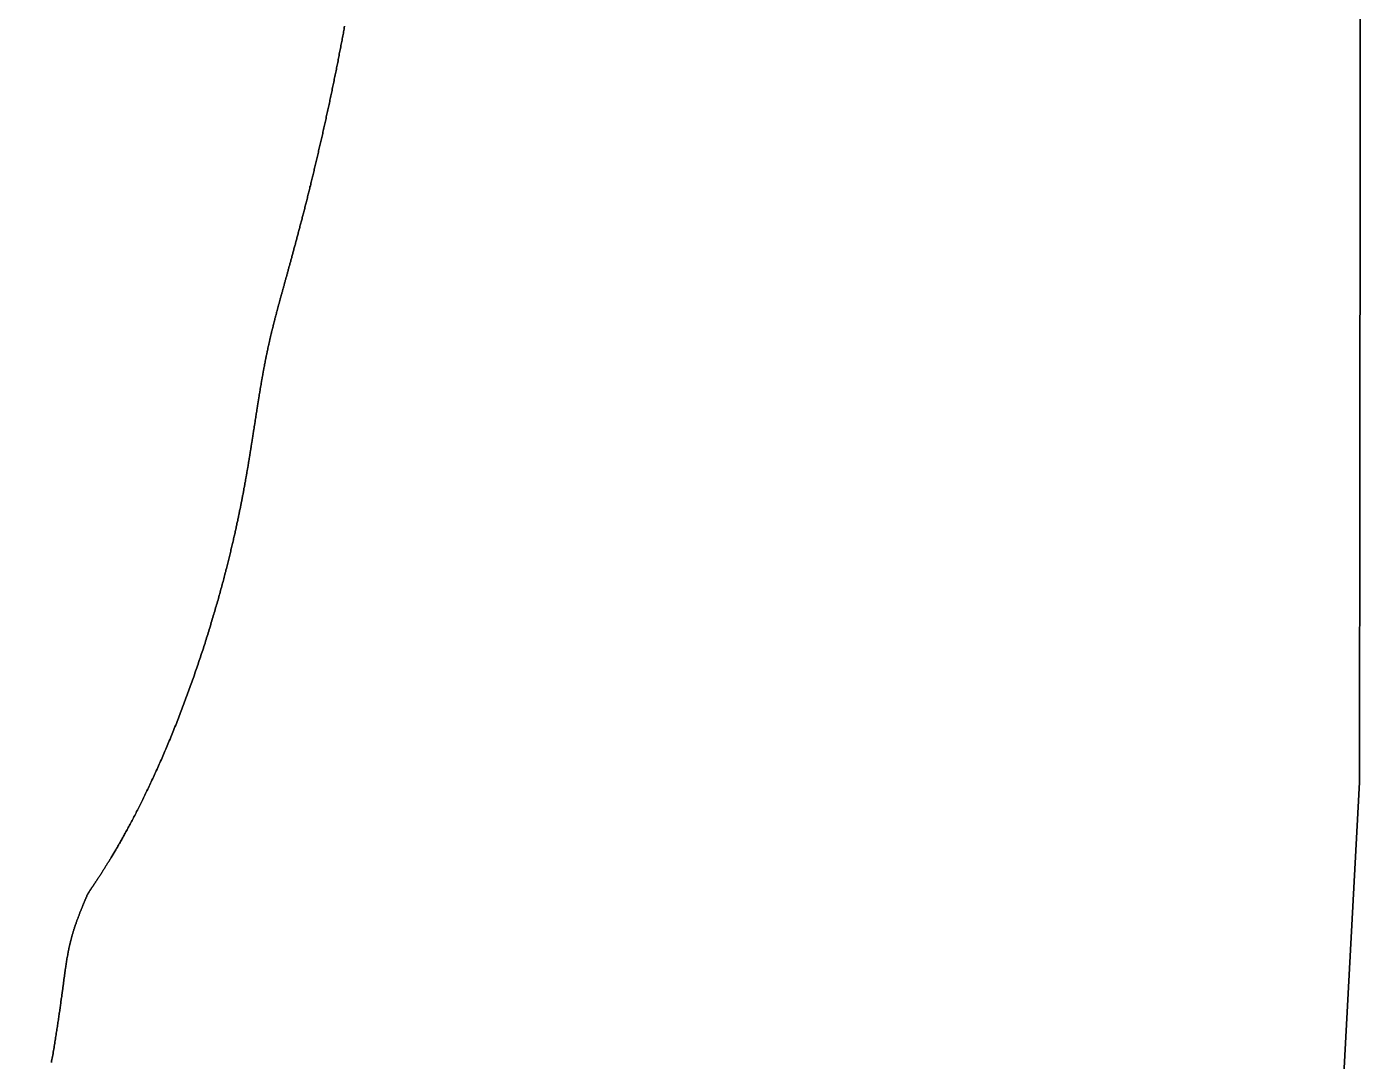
# Model space of a CAD drawing. Header units: inches. Extents: x 130170 to 284068, y 377793 to 804530.
# Drawn here: x 261015.9 to 261151.6, y 749763 to 749868.1 of the extents above; entities that cross this region are included whole.
import ezdxf

# ---------------------------------------------------------------- set-up
doc = ezdxf.new("R2010")
doc.units = ezdxf.units.IN
doc.header["$MEASUREMENT"] = 0
doc.layers.add('muni_il', color=7, linetype='Continuous')

msp = doc.modelspace()

# ---------------------------------------------------------------- linework, layer by layer
at = {"layer": 'muni_il'}
for points in [[(261004.23, 750877.06), (261038.05, 750737.5), (261079.45, 750548), (261106.48, 750369.12), (261126.42, 750239.56), (261140.81, 750108.94), (261151.56, 749949.56), (261151.38, 749791.31), (261146.11, 749692.81), (261131.41, 749592.38), (261113.97, 749525.75), (261086.75, 749482.19), (261044.58, 749435.69), (260993.55, 749403.19), (260959.55, 749333.25), (260927.25, 749275.75), (260885.03, 749223.31), (260850.02, 749203.69), (260786.2, 749192.19), (260745.23, 749174.56), (260722.09, 749143.88), (260708.66, 749079.25)], [(260708.66, 749079.25), (260722.09, 749143.88), (260745.23, 749174.56), (260786.2, 749192.19), (260850.02, 749203.69), (260885.03, 749223.31), (260927.25, 749275.75), (260959.55, 749333.25), (260993.55, 749403.19), (261044.58, 749435.69), (261086.75, 749482.19), (261113.97, 749525.75), (261131.41, 749592.38), (261146.11, 749692.81), (261151.38, 749791.31), (261151.56, 749949.56), (261140.81, 750108.94), (261126.42, 750239.56), (261106.48, 750369.12), (261079.45, 750548), (261038.05, 750737.5), (261004.23, 750877.06)], [(261018.42, 749762.82), (261018.44, 749762.98), (261018.47, 749763.13), (261018.5, 749763.28), (261018.52, 749763.44), (261018.55, 749763.59), (261018.58, 749763.74), (261018.6, 749763.89), (261018.63, 749764.04), (261018.65, 749764.2), (261018.68, 749764.35), (261018.7, 749764.49), (261018.73, 749764.64), (261018.75, 749764.79), (261018.77, 749764.94), (261018.8, 749765.08), (261018.82, 749765.23), (261018.84, 749765.38), (261018.87, 749765.52), (261018.89, 749765.66), (261018.91, 749765.81), (261018.94, 749765.95), (261018.96, 749766.09), (261018.98, 749766.23), (261019, 749766.37), (261019.02, 749766.51), (261019.04, 749766.64), (261019.06, 749766.78), (261019.08, 749766.91), (261019.1, 749767.05), (261019.12, 749767.18), (261019.14, 749767.32), (261019.16, 749767.45), (261019.18, 749767.58), (261019.2, 749767.71), (261019.22, 749767.84), (261019.24, 749767.96), (261019.26, 749768.09), (261019.27, 749768.22), (261019.29, 749768.34), (261019.31, 749768.46), (261019.33, 749768.59), (261019.34, 749768.71), (261019.36, 749768.83), (261019.38, 749768.95), (261019.39, 749769.06), (261019.41, 749769.18), (261019.42, 749769.3), (261019.44, 749769.41), (261019.46, 749769.53), (261019.47, 749769.64), (261019.49, 749769.75), (261019.5, 749769.86), (261019.52, 749769.97), (261019.53, 749770.08), (261019.55, 749770.18), (261019.56, 749770.29), (261019.57, 749770.39), (261019.59, 749770.5), (261019.6, 749770.6), (261019.61, 749770.7), (261019.63, 749770.8), (261019.64, 749770.9), (261019.66, 749771), (261019.67, 749771.1), (261019.68, 749771.2), (261019.69, 749771.29), (261019.71, 749771.39), (261019.72, 749771.48), (261019.73, 749771.57), (261019.74, 749771.66), (261019.76, 749771.75), (261019.77, 749771.84), (261019.78, 749771.93), (261019.79, 749772.02), (261019.81, 749772.11), (261019.82, 749772.19), (261019.83, 749772.28), (261019.84, 749772.36), (261019.86, 749772.45), (261019.87, 749772.53), (261019.88, 749772.61), (261019.89, 749772.69), (261019.9, 749772.77), (261019.92, 749772.85), (261019.93, 749772.93), (261019.94, 749773.01), (261019.95, 749773.09), (261019.96, 749773.17), (261019.98, 749773.24), (261019.99, 749773.32), (261020, 749773.39), (261020.01, 749773.47), (261020.03, 749773.54), (261020.04, 749773.62), (261020.05, 749773.69), (261020.07, 749773.76), (261020.08, 749773.83), (261020.09, 749773.9), (261020.11, 749773.98), (261020.12, 749774.05), (261020.13, 749774.12), (261020.15, 749774.19), (261020.16, 749774.26), (261020.17, 749774.33), (261020.19, 749774.4), (261020.2, 749774.47), (261020.22, 749774.53), (261020.23, 749774.6), (261020.25, 749774.67), (261020.26, 749774.74), (261020.28, 749774.81), (261020.29, 749774.88), (261020.31, 749774.94), (261020.33, 749775.01), (261020.34, 749775.08), (261020.36, 749775.15), (261020.38, 749775.21), (261020.39, 749775.28), (261020.41, 749775.35), (261020.43, 749775.42), (261020.45, 749775.48), (261020.47, 749775.55), (261020.48, 749775.62), (261020.5, 749775.69), (261020.52, 749775.75), (261020.54, 749775.82), (261020.56, 749775.89), (261020.58, 749775.96), (261020.6, 749776.02), (261020.62, 749776.09), (261020.64, 749776.16), (261020.66, 749776.23), (261020.69, 749776.3), (261020.71, 749776.37), (261020.73, 749776.43), (261020.75, 749776.5), (261020.77, 749776.57), (261020.8, 749776.64), (261020.82, 749776.71), (261020.84, 749776.78), (261020.87, 749776.85), (261020.89, 749776.91), (261020.92, 749776.98), (261020.94, 749777.05), (261020.96, 749777.12), (261020.99, 749777.19), (261021.01, 749777.26), (261021.04, 749777.33), (261021.06, 749777.4), (261021.09, 749777.47), (261021.12, 749777.53), (261021.14, 749777.6), (261021.17, 749777.67), (261021.19, 749777.74), (261021.22, 749777.81), (261021.24, 749777.87), (261021.27, 749777.94), (261021.3, 749778.01), (261021.32, 749778.07), (261021.35, 749778.14), (261021.37, 749778.2), (261021.4, 749778.27), (261021.43, 749778.33), (261021.45, 749778.4), (261021.48, 749778.46), (261021.5, 749778.52), (261021.53, 749778.58), (261021.55, 749778.64), (261021.58, 749778.7), (261021.6, 749778.76), (261021.62, 749778.82), (261021.65, 749778.88), (261021.67, 749778.93), (261021.69, 749778.99), (261021.72, 749779.04), (261021.74, 749779.1), (261021.76, 749779.15), (261021.78, 749779.2), (261021.8, 749779.25), (261021.82, 749779.29), (261021.84, 749779.34), (261021.86, 749779.39), (261021.88, 749779.43), (261021.9, 749779.47), (261021.91, 749779.52), (261021.93, 749779.56), (261021.95, 749779.6), (261021.97, 749779.64), (261021.98, 749779.68), (261022, 749779.71), (261022.01, 749779.75), (261022.03, 749779.79), (261022.07, 749779.88), (261022.08, 749779.9), (261022.09, 749779.91), (261022.09, 749779.92), (261022.1, 749779.93), (261022.11, 749779.94), (261022.11, 749779.95), (261022.12, 749779.96), (261022.12, 749779.97), (261022.13, 749779.98), (261022.13, 749779.99), (261022.14, 749780), (261022.14, 749780.01), (261022.15, 749780.02), (261022.15, 749780.02), (261022.16, 749780.03), (261022.16, 749780.04), (261022.17, 749780.05), (261022.17, 749780.06), (261022.18, 749780.07), (261022.19, 749780.08), (261022.19, 749780.09), (261022.2, 749780.1), (261022.21, 749780.11), (261022.21, 749780.12), (261022.22, 749780.13), (261022.23, 749780.15), (261022.24, 749780.16), (261022.24, 749780.17), (261022.25, 749780.18), (261022.26, 749780.2), (261022.27, 749780.21), (261022.28, 749780.23), (261022.29, 749780.24), (261022.3, 749780.26), (261022.31, 749780.28), (261022.32, 749780.29), (261022.33, 749780.31), (261022.35, 749780.33), (261022.36, 749780.35), (261022.37, 749780.37), (261022.38, 749780.39), (261022.4, 749780.41), (261022.41, 749780.43), (261022.43, 749780.45), (261022.44, 749780.47), (261022.46, 749780.49), (261022.47, 749780.52), (261022.49, 749780.54), (261022.5, 749780.57), (261022.52, 749780.59), (261022.54, 749780.62), (261022.56, 749780.65), (261022.58, 749780.68), (261022.6, 749780.71), (261022.61, 749780.73), (261022.63, 749780.76), (261022.66, 749780.8), (261022.68, 749780.83), (261022.7, 749780.86), (261022.72, 749780.89), (261022.74, 749780.93), (261022.76, 749780.96), (261022.79, 749781), (261022.81, 749781.03), (261022.84, 749781.07), (261022.86, 749781.11), (261022.89, 749781.14), (261022.91, 749781.18), (261022.94, 749781.22), (261022.97, 749781.26), (261022.99, 749781.3), (261023.02, 749781.35), (261023.05, 749781.39), (261023.08, 749781.43), (261023.11, 749781.48), (261023.14, 749781.52), (261023.17, 749781.57), (261023.2, 749781.62), (261023.23, 749781.66), (261023.26, 749781.71), (261023.29, 749781.76), (261023.33, 749781.81), (261023.36, 749781.86), (261023.39, 749781.92), (261023.43, 749781.97), (261023.46, 749782.02), (261023.5, 749782.08), (261023.53, 749782.13), (261023.57, 749782.19), (261023.61, 749782.25), (261023.64, 749782.31), (261023.68, 749782.37), (261023.72, 749782.43), (261023.76, 749782.49), (261023.8, 749782.55), (261023.84, 749782.61), (261023.88, 749782.68), (261023.92, 749782.74), (261023.96, 749782.81), (261024, 749782.88), (261024.05, 749782.94), (261024.09, 749783.01), (261024.13, 749783.08), (261024.18, 749783.16), (261024.22, 749783.23), (261024.27, 749783.3), (261024.31, 749783.38), (261024.36, 749783.45), (261024.41, 749783.53), (261024.45, 749783.61), (261024.5, 749783.68), (261024.55, 749783.76), (261024.6, 749783.85), (261024.65, 749783.93), (261024.7, 749784.01), (261024.75, 749784.1), (261024.8, 749784.18), (261024.85, 749784.27), (261024.9, 749784.36), (261024.96, 749784.45), (261025.01, 749784.54), (261025.06, 749784.63), (261025.12, 749784.72), (261025.17, 749784.81), (261025.22, 749784.91), (261025.28, 749785.01), (261025.34, 749785.1), (261025.39, 749785.2), (261025.45, 749785.3), (261025.51, 749785.4), (261025.56, 749785.51), (261025.62, 749785.61), (261025.68, 749785.71), (261025.74, 749785.82), (261025.8, 749785.93), (261025.86, 749786.04), (261025.92, 749786.15), (261025.98, 749786.26), (261026.04, 749786.37), (261026.11, 749786.48), (261026.17, 749786.6), (261026.23, 749786.71), (261026.29, 749786.83), (261026.36, 749786.95), (261026.42, 749787.07), (261026.49, 749787.19), (261026.55, 749787.31), (261026.62, 749787.44), (261026.68, 749787.56), (261026.75, 749787.69), (261026.81, 749787.81), (261026.88, 749787.94), (261026.95, 749788.07), (261027.02, 749788.2), (261027.08, 749788.33), (261027.15, 749788.47), (261027.22, 749788.6), (261027.29, 749788.74), (261027.36, 749788.87), (261027.43, 749789.01), (261027.5, 749789.15), (261027.57, 749789.29), (261027.64, 749789.43), (261027.71, 749789.57), (261027.78, 749789.72), (261027.85, 749789.86), (261027.92, 749790.01), (261027.99, 749790.16), (261028.06, 749790.3), (261028.13, 749790.45), (261028.2, 749790.6), (261028.28, 749790.75), (261028.35, 749790.91), (261028.42, 749791.06), (261028.49, 749791.21), (261028.57, 749791.37), (261028.64, 749791.52), (261028.71, 749791.68), (261028.78, 749791.84), (261028.86, 749792), (261028.93, 749792.16), (261029, 749792.32), (261029.08, 749792.48), (261029.15, 749792.64), (261029.22, 749792.81), (261029.3, 749792.97), (261029.37, 749793.14), (261029.44, 749793.3), (261029.52, 749793.47), (261029.59, 749793.64), (261029.66, 749793.8), (261029.74, 749793.97), (261029.81, 749794.14), (261029.88, 749794.31), (261029.96, 749794.48), (261030.03, 749794.66), (261030.1, 749794.83), (261030.18, 749795), (261030.25, 749795.18), (261030.32, 749795.35), (261030.4, 749795.53), (261030.47, 749795.7), (261030.54, 749795.88), (261030.61, 749796.05), (261030.69, 749796.23), (261030.76, 749796.41), (261030.83, 749796.59), (261030.9, 749796.76), (261030.97, 749796.94), (261031.05, 749797.12), (261031.12, 749797.3), (261031.19, 749797.48), (261031.26, 749797.66), (261031.33, 749797.84), (261031.4, 749798.02), (261031.47, 749798.21), (261031.54, 749798.39), (261031.61, 749798.57), (261031.68, 749798.75), (261031.75, 749798.93), (261031.82, 749799.12), (261031.89, 749799.3), (261031.96, 749799.48), (261032.02, 749799.66), (261032.09, 749799.85), (261032.16, 749800.03), (261032.23, 749800.21), (261032.29, 749800.39), (261032.36, 749800.58), (261032.43, 749800.76), (261032.49, 749800.94), (261032.56, 749801.13), (261032.62, 749801.31), (261032.69, 749801.49), (261032.75, 749801.68), (261032.82, 749801.86), (261032.88, 749802.04), (261032.95, 749802.22), (261033.01, 749802.41), (261033.07, 749802.59), (261033.14, 749802.77), (261033.2, 749802.95), (261033.26, 749803.13), (261033.32, 749803.31), (261033.38, 749803.49), (261033.44, 749803.67), (261033.5, 749803.85), (261033.56, 749804.03), (261033.62, 749804.21), (261033.68, 749804.39), (261033.74, 749804.57), (261033.8, 749804.75), (261033.86, 749804.93), (261033.91, 749805.11), (261033.97, 749805.28), (261034.03, 749805.46), (261034.08, 749805.64), (261034.14, 749805.81), (261034.19, 749805.99), (261034.25, 749806.16), (261034.3, 749806.33), (261034.36, 749806.51), (261034.41, 749806.68), (261034.46, 749806.85), (261034.52, 749807.02), (261034.57, 749807.2), (261034.62, 749807.37), (261034.67, 749807.54), (261034.72, 749807.71), (261034.77, 749807.87), (261034.82, 749808.04), (261034.87, 749808.21), (261034.92, 749808.38), (261034.97, 749808.54), (261035.02, 749808.71), (261035.07, 749808.87), (261035.11, 749809.04), (261035.16, 749809.2), (261035.21, 749809.36), (261035.25, 749809.52), (261035.3, 749809.68), (261035.35, 749809.84), (261035.39, 749810), (261035.43, 749810.16), (261035.48, 749810.32), (261035.52, 749810.47), (261035.57, 749810.63), (261035.61, 749810.79), (261035.65, 749810.94), (261035.69, 749811.09), (261035.73, 749811.25), (261035.77, 749811.4), (261035.82, 749811.55), (261035.86, 749811.7), (261035.9, 749811.85), (261035.93, 749812), (261035.97, 749812.15), (261036.01, 749812.29), (261036.05, 749812.44), (261036.09, 749812.58), (261036.13, 749812.73), (261036.16, 749812.87), (261036.2, 749813.02), (261036.24, 749813.16), (261036.27, 749813.3), (261036.31, 749813.44), (261036.34, 749813.58), (261036.38, 749813.72), (261036.41, 749813.85), (261036.44, 749813.99), (261036.48, 749814.13), (261036.51, 749814.26), (261036.54, 749814.4), (261036.58, 749814.53), (261036.61, 749814.66), (261036.64, 749814.79), (261036.67, 749814.92), (261036.7, 749815.05), (261036.73, 749815.18), (261036.76, 749815.31), (261036.79, 749815.44), (261036.82, 749815.57), (261036.85, 749815.69), (261036.88, 749815.82), (261036.91, 749815.94), (261036.94, 749816.06), (261036.97, 749816.19), (261036.99, 749816.31), (261037.02, 749816.43), (261037.05, 749816.55), (261037.08, 749816.67), (261037.1, 749816.79), (261037.13, 749816.91), (261037.15, 749817.02), (261037.18, 749817.14), (261037.21, 749817.26), (261037.23, 749817.37), (261037.26, 749817.48), (261037.28, 749817.6), (261037.3, 749817.71), (261037.33, 749817.82), (261037.35, 749817.93), (261037.38, 749818.04), (261037.4, 749818.15), (261037.42, 749818.26), (261037.44, 749818.37), (261037.47, 749818.48), (261037.49, 749818.59), (261037.51, 749818.69), (261037.53, 749818.8), (261037.55, 749818.9), (261037.58, 749819.01), (261037.6, 749819.11), (261037.62, 749819.22), (261037.64, 749819.32), (261037.66, 749819.42), (261037.68, 749819.52), (261037.7, 749819.62), (261037.72, 749819.72), (261037.74, 749819.82), (261037.76, 749819.92), (261037.78, 749820.02), (261037.8, 749820.12), (261037.82, 749820.22), (261037.83, 749820.31), (261037.85, 749820.41), (261037.87, 749820.51), (261037.89, 749820.6), (261037.91, 749820.7), (261037.93, 749820.79), (261037.94, 749820.89), (261037.96, 749820.98), (261037.98, 749821.07), (261037.99, 749821.17), (261038.01, 749821.26), (261038.03, 749821.35), (261038.05, 749821.44), (261038.06, 749821.53), (261038.08, 749821.62), (261038.09, 749821.71), (261038.11, 749821.8), (261038.13, 749821.89), (261038.14, 749821.98), (261038.16, 749822.07), (261038.17, 749822.16), (261038.19, 749822.24), (261038.2, 749822.33), (261038.22, 749822.42), (261038.24, 749822.5), (261038.25, 749822.59), (261038.27, 749822.68), (261038.28, 749822.76), (261038.29, 749822.85), (261038.31, 749822.93), (261038.32, 749823.02), (261038.34, 749823.1), (261038.35, 749823.19), (261038.37, 749823.27), (261038.38, 749823.35), (261038.4, 749823.44), (261038.41, 749823.52), (261038.42, 749823.6), (261038.44, 749823.68), (261038.45, 749823.77), (261038.46, 749823.85), (261038.48, 749823.93), (261038.49, 749824.01), (261038.5, 749824.09), (261038.52, 749824.17), (261038.53, 749824.25), (261038.54, 749824.33), (261038.56, 749824.41), (261038.57, 749824.49), (261038.58, 749824.57), (261038.6, 749824.65), (261038.61, 749824.73), (261038.62, 749824.81), (261038.63, 749824.89), (261038.65, 749824.97), (261038.66, 749825.05), (261038.67, 749825.13), (261038.69, 749825.2), (261038.7, 749825.28), (261038.71, 749825.36), (261038.72, 749825.44), (261038.73, 749825.52), (261038.75, 749825.59), (261038.76, 749825.67), (261038.77, 749825.75), (261038.78, 749825.82), (261038.8, 749825.9), (261038.81, 749825.98), (261038.82, 749826.05), (261038.83, 749826.13), (261038.84, 749826.2), (261038.86, 749826.28), (261038.87, 749826.36), (261038.88, 749826.43), (261038.89, 749826.51), (261038.9, 749826.58), (261038.91, 749826.66), (261038.93, 749826.73), (261038.94, 749826.81), (261038.95, 749826.88), (261038.96, 749826.96), (261038.97, 749827.03), (261038.98, 749827.11), (261039, 749827.18), (261039.01, 749827.25), (261039.02, 749827.33), (261039.03, 749827.4), (261039.04, 749827.47), (261039.05, 749827.55), (261039.06, 749827.62), (261039.08, 749827.69), (261039.09, 749827.77), (261039.1, 749827.84), (261039.11, 749827.91), (261039.12, 749827.99), (261039.13, 749828.06), (261039.14, 749828.13), (261039.15, 749828.2), (261039.17, 749828.28), (261039.18, 749828.35), (261039.19, 749828.42), (261039.2, 749828.49), (261039.21, 749828.56), (261039.22, 749828.63), (261039.23, 749828.71), (261039.24, 749828.78), (261039.26, 749828.85), (261039.27, 749828.92), (261039.28, 749828.99), (261039.29, 749829.06), (261039.3, 749829.13), (261039.31, 749829.2), (261039.32, 749829.27), (261039.33, 749829.34), (261039.34, 749829.41), (261039.35, 749829.48), (261039.37, 749829.55), (261039.38, 749829.62), (261039.39, 749829.69), (261039.4, 749829.76), (261039.41, 749829.83), (261039.42, 749829.9), (261039.43, 749829.97), (261039.44, 749830.04), (261039.45, 749830.1), (261039.46, 749830.17), (261039.48, 749830.24), (261039.49, 749830.31), (261039.5, 749830.38), (261039.51, 749830.45), (261039.52, 749830.51), (261039.53, 749830.58), (261039.54, 749830.65), (261039.55, 749830.72), (261039.56, 749830.78), (261039.57, 749830.85), (261039.59, 749830.92), (261039.6, 749830.98), (261039.61, 749831.05), (261039.62, 749831.12), (261039.63, 749831.18), (261039.64, 749831.25), (261039.65, 749831.32), (261039.66, 749831.38), (261039.67, 749831.45), (261039.68, 749831.51), (261039.7, 749831.58), (261039.71, 749831.64), (261039.72, 749831.71), (261039.73, 749831.77), (261039.74, 749831.84), (261039.75, 749831.9), (261039.76, 749831.97), (261039.77, 749832.03), (261039.78, 749832.1), (261039.8, 749832.16), (261039.81, 749832.23), (261039.82, 749832.29), (261039.83, 749832.35), (261039.84, 749832.42), (261039.85, 749832.48), (261039.86, 749832.55), (261039.87, 749832.61), (261039.89, 749832.67), (261039.9, 749832.74), (261039.91, 749832.8), (261039.92, 749832.86), (261039.93, 749832.92), (261039.94, 749832.99), (261039.95, 749833.05), (261039.96, 749833.11), (261039.98, 749833.17), (261039.99, 749833.24), (261040, 749833.3), (261040.01, 749833.36), (261040.02, 749833.42), (261040.03, 749833.48), (261040.05, 749833.54), (261040.06, 749833.61), (261040.07, 749833.67), (261040.08, 749833.73), (261040.09, 749833.79), (261040.1, 749833.85), (261040.12, 749833.91), (261040.13, 749833.97), (261040.14, 749834.03), (261040.15, 749834.09), (261040.16, 749834.15), (261040.17, 749834.21), (261040.19, 749834.27), (261040.2, 749834.34), (261040.21, 749834.4), (261040.22, 749834.46), (261040.24, 749834.52), (261040.25, 749834.58), (261040.26, 749834.64), (261040.27, 749834.7), (261040.28, 749834.76), (261040.3, 749834.82), (261040.31, 749834.87), (261040.32, 749834.93), (261040.33, 749834.99), (261040.35, 749835.05), (261040.36, 749835.11), (261040.37, 749835.17), (261040.38, 749835.23), (261040.4, 749835.29), (261040.41, 749835.35), (261040.42, 749835.41), (261040.43, 749835.47), (261040.45, 749835.53), (261040.46, 749835.59), (261040.47, 749835.65), (261040.49, 749835.71), (261040.5, 749835.77), (261040.51, 749835.83), (261040.53, 749835.88), (261040.54, 749835.94), (261040.55, 749836), (261040.57, 749836.06), (261040.58, 749836.12), (261040.59, 749836.18), (261040.61, 749836.24), (261040.62, 749836.3), (261040.63, 749836.36), (261040.65, 749836.42), (261040.66, 749836.48), (261040.68, 749836.54), (261040.69, 749836.6), (261040.7, 749836.66), (261040.72, 749836.72), (261040.73, 749836.78), (261040.75, 749836.84), (261040.76, 749836.9), (261040.77, 749836.96), (261040.79, 749837.02), (261040.8, 749837.08), (261040.82, 749837.14), (261040.83, 749837.2), (261040.85, 749837.26), (261040.86, 749837.32), (261040.88, 749837.38), (261040.89, 749837.44), (261040.91, 749837.5), (261040.92, 749837.56), (261040.94, 749837.62), (261040.95, 749837.69), (261040.97, 749837.75), (261040.98, 749837.81), (261041, 749837.87), (261041.02, 749837.93), (261041.03, 749838), (261041.05, 749838.06), (261041.06, 749838.12), (261041.08, 749838.18), (261041.1, 749838.25), (261041.11, 749838.31), (261041.13, 749838.37), (261041.14, 749838.44), (261041.16, 749838.5), (261041.18, 749838.56), (261041.19, 749838.63), (261041.21, 749838.69), (261041.23, 749838.76), (261041.25, 749838.82), (261041.26, 749838.89), (261041.28, 749838.95), (261041.3, 749839.02), (261041.31, 749839.08), (261041.33, 749839.15), (261041.35, 749839.21), (261041.37, 749839.28), (261041.39, 749839.35), (261041.4, 749839.41), (261041.42, 749839.48), (261041.44, 749839.55), (261041.46, 749839.62), (261041.48, 749839.69), (261041.49, 749839.75), (261041.51, 749839.82), (261041.53, 749839.89), (261041.55, 749839.96), (261041.57, 749840.03), (261041.59, 749840.1), (261041.61, 749840.17), (261041.63, 749840.24), (261041.65, 749840.31), (261041.67, 749840.38), (261041.68, 749840.45), (261041.7, 749840.53), (261041.72, 749840.6), (261041.74, 749840.67), (261041.76, 749840.74), (261041.78, 749840.82), (261041.8, 749840.89), (261041.83, 749840.97), (261041.85, 749841.04), (261041.87, 749841.12), (261041.89, 749841.19), (261041.91, 749841.27), (261041.93, 749841.34), (261041.95, 749841.42), (261041.97, 749841.5), (261041.99, 749841.57), (261042.01, 749841.65), (261042.04, 749841.73), (261042.06, 749841.81), (261042.08, 749841.89), (261042.1, 749841.96), (261042.12, 749842.04), (261042.14, 749842.12), (261042.17, 749842.2), (261042.19, 749842.29), (261042.21, 749842.37), (261042.23, 749842.45), (261042.26, 749842.53), (261042.28, 749842.61), (261042.3, 749842.7), (261042.33, 749842.78), (261042.35, 749842.87), (261042.37, 749842.95), (261042.4, 749843.03), (261042.42, 749843.12), (261042.44, 749843.21), (261042.47, 749843.29), (261042.49, 749843.38), (261042.52, 749843.47), (261042.54, 749843.55), (261042.56, 749843.64), (261042.59, 749843.73), (261042.61, 749843.82), (261042.64, 749843.91), (261042.66, 749844), (261042.69, 749844.09), (261042.71, 749844.18), (261042.74, 749844.28), (261042.76, 749844.37), (261042.79, 749844.46), (261042.81, 749844.55), (261042.84, 749844.65), (261042.86, 749844.74), (261042.89, 749844.84), (261042.92, 749844.93), (261042.94, 749845.03), (261042.97, 749845.12), (261042.99, 749845.22), (261043.02, 749845.32), (261043.05, 749845.41), (261043.07, 749845.51), (261043.1, 749845.61), (261043.13, 749845.71), (261043.15, 749845.81), (261043.18, 749845.91), (261043.21, 749846.01), (261043.24, 749846.11), (261043.26, 749846.22), (261043.29, 749846.32), (261043.32, 749846.42), (261043.35, 749846.52), (261043.37, 749846.63), (261043.4, 749846.73), (261043.43, 749846.84), (261043.46, 749846.94), (261043.49, 749847.05), (261043.51, 749847.15), (261043.54, 749847.26), (261043.57, 749847.37), (261043.6, 749847.48), (261043.63, 749847.59), (261043.66, 749847.69), (261043.68, 749847.8), (261043.71, 749847.91), (261043.74, 749848.02), (261043.77, 749848.13), (261043.8, 749848.25), (261043.83, 749848.36), (261043.86, 749848.47), (261043.89, 749848.58), (261043.92, 749848.7), (261043.95, 749848.81), (261043.98, 749848.92), (261044.01, 749849.04), (261044.04, 749849.16), (261044.07, 749849.27), (261044.1, 749849.39), (261044.13, 749849.5), (261044.16, 749849.62), (261044.19, 749849.74), (261044.22, 749849.86), (261044.25, 749849.98), (261044.28, 749850.09), (261044.31, 749850.21), (261044.34, 749850.33), (261044.37, 749850.45), (261044.4, 749850.58), (261044.43, 749850.7), (261044.46, 749850.82), (261044.49, 749850.94), (261044.52, 749851.06), (261044.55, 749851.19), (261044.58, 749851.31), (261044.61, 749851.43), (261044.64, 749851.56), (261044.67, 749851.68), (261044.7, 749851.81), (261044.74, 749851.93), (261044.77, 749852.06), (261044.8, 749852.19), (261044.83, 749852.31), (261044.86, 749852.44), (261044.89, 749852.57), (261044.92, 749852.7), (261044.95, 749852.82), (261044.99, 749852.95), (261045.02, 749853.08), (261045.05, 749853.21), (261045.08, 749853.34), (261045.11, 749853.47), (261045.14, 749853.6), (261045.17, 749853.73), (261045.2, 749853.86), (261045.24, 749854), (261045.27, 749854.13), (261045.3, 749854.26), (261045.33, 749854.39), (261045.36, 749854.53), (261045.39, 749854.66), (261045.42, 749854.79), (261045.46, 749854.93), (261045.49, 749855.06), (261045.52, 749855.2), (261045.55, 749855.33), (261045.58, 749855.47), (261045.61, 749855.6), (261045.64, 749855.74), (261045.68, 749855.87), (261045.71, 749856.01), (261045.74, 749856.15), (261045.77, 749856.28), (261045.8, 749856.42), (261045.83, 749856.56), (261045.86, 749856.69), (261045.9, 749856.83), (261045.93, 749856.97), (261045.96, 749857.11), (261045.99, 749857.25), (261046.02, 749857.38), (261046.05, 749857.52), (261046.08, 749857.66), (261046.11, 749857.8), (261046.15, 749857.94), (261046.18, 749858.08), (261046.21, 749858.22), (261046.24, 749858.36), (261046.27, 749858.5), (261046.3, 749858.64), (261046.33, 749858.78), (261046.36, 749858.92), (261046.39, 749859.06), (261046.42, 749859.2), (261046.45, 749859.35), (261046.49, 749859.49), (261046.52, 749859.63), (261046.55, 749859.77), (261046.58, 749859.91), (261046.61, 749860.05), (261046.64, 749860.2), (261046.67, 749860.34), (261046.7, 749860.48), (261046.73, 749860.62), (261046.76, 749860.76), (261046.79, 749860.91), (261046.82, 749861.05), (261046.85, 749861.19), (261046.88, 749861.33), (261046.91, 749861.48), (261046.94, 749861.62), (261046.97, 749861.76), (261047, 749861.9), (261047.03, 749862.05), (261047.06, 749862.19), (261047.09, 749862.33), (261047.12, 749862.47), (261047.14, 749862.62), (261047.17, 749862.76), (261047.2, 749862.9), (261047.23, 749863.04), (261047.26, 749863.19), (261047.29, 749863.33), (261047.32, 749863.47), (261047.35, 749863.61), (261047.38, 749863.76), (261047.4, 749863.9), (261047.43, 749864.04), (261047.46, 749864.18), (261047.49, 749864.33), (261047.52, 749864.47), (261047.55, 749864.61), (261047.57, 749864.75), (261047.6, 749864.9), (261047.63, 749865.04), (261047.66, 749865.18), (261047.68, 749865.32), (261047.71, 749865.46), (261047.74, 749865.6), (261047.77, 749865.75), (261047.79, 749865.89), (261047.82, 749866.03), (261047.85, 749866.17), (261047.88, 749866.31), (261047.9, 749866.45), (261047.93, 749866.59), (261047.96, 749866.73), (261047.98, 749866.87), (261048.01, 749867.01), (261048.03, 749867.15), (261048.06, 749867.29), (261048.09, 749867.43), (261048.11, 749867.57), (261048.14, 749867.71), (261048.16, 749867.85), (261048.19, 749867.99), (261048.22, 749868.13)], [(261048.22, 749868.13), (261048.19, 749867.99), (261048.16, 749867.85), (261048.14, 749867.71), (261048.11, 749867.57), (261048.09, 749867.43), (261048.06, 749867.29), (261048.03, 749867.15), (261048.01, 749867.01), (261047.98, 749866.87), (261047.96, 749866.73), (261047.93, 749866.59), (261047.9, 749866.45), (261047.88, 749866.31), (261047.85, 749866.17), (261047.82, 749866.03), (261047.79, 749865.89), (261047.77, 749865.75), (261047.74, 749865.6), (261047.71, 749865.46), (261047.68, 749865.32), (261047.66, 749865.18), (261047.63, 749865.04), (261047.6, 749864.9), (261047.57, 749864.75), (261047.55, 749864.61), (261047.52, 749864.47), (261047.49, 749864.33), (261047.46, 749864.18), (261047.43, 749864.04), (261047.4, 749863.9), (261047.38, 749863.76), (261047.35, 749863.61), (261047.32, 749863.47), (261047.29, 749863.33), (261047.26, 749863.19), (261047.23, 749863.04), (261047.2, 749862.9), (261047.17, 749862.76), (261047.14, 749862.62), (261047.12, 749862.47), (261047.09, 749862.33), (261047.06, 749862.19), (261047.03, 749862.05), (261047, 749861.9), (261046.97, 749861.76), (261046.94, 749861.62), (261046.91, 749861.48), (261046.88, 749861.33), (261046.85, 749861.19), (261046.82, 749861.05), (261046.79, 749860.91), (261046.76, 749860.76), (261046.73, 749860.62), (261046.7, 749860.48), (261046.67, 749860.34), (261046.64, 749860.2), (261046.61, 749860.05), (261046.58, 749859.91), (261046.55, 749859.77), (261046.52, 749859.63), (261046.49, 749859.49), (261046.45, 749859.35), (261046.42, 749859.2), (261046.39, 749859.06), (261046.36, 749858.92), (261046.33, 749858.78), (261046.3, 749858.64), (261046.27, 749858.5), (261046.24, 749858.36), (261046.21, 749858.22), (261046.18, 749858.08), (261046.15, 749857.94), (261046.11, 749857.8), (261046.08, 749857.66), (261046.05, 749857.52), (261046.02, 749857.38), (261045.99, 749857.25), (261045.96, 749857.11), (261045.93, 749856.97), (261045.9, 749856.83), (261045.86, 749856.69), (261045.83, 749856.56), (261045.8, 749856.42), (261045.77, 749856.28), (261045.74, 749856.15), (261045.71, 749856.01), (261045.68, 749855.87), (261045.64, 749855.74), (261045.61, 749855.6), (261045.58, 749855.47), (261045.55, 749855.33), (261045.52, 749855.2), (261045.49, 749855.06), (261045.46, 749854.93), (261045.42, 749854.79), (261045.39, 749854.66), (261045.36, 749854.53), (261045.33, 749854.39), (261045.3, 749854.26), (261045.27, 749854.13), (261045.24, 749854), (261045.2, 749853.86), (261045.17, 749853.73), (261045.14, 749853.6), (261045.11, 749853.47), (261045.08, 749853.34), (261045.05, 749853.21), (261045.02, 749853.08), (261044.99, 749852.95), (261044.95, 749852.82), (261044.92, 749852.7), (261044.89, 749852.57), (261044.86, 749852.44), (261044.83, 749852.31), (261044.8, 749852.19), (261044.77, 749852.06), (261044.74, 749851.93), (261044.7, 749851.81), (261044.67, 749851.68), (261044.64, 749851.56), (261044.61, 749851.43), (261044.58, 749851.31), (261044.55, 749851.19), (261044.52, 749851.06), (261044.49, 749850.94), (261044.46, 749850.82), (261044.43, 749850.7), (261044.4, 749850.58), (261044.37, 749850.45), (261044.34, 749850.33), (261044.31, 749850.21), (261044.28, 749850.09), (261044.25, 749849.98), (261044.22, 749849.86), (261044.19, 749849.74), (261044.16, 749849.62), (261044.13, 749849.5), (261044.1, 749849.39), (261044.07, 749849.27), (261044.04, 749849.16), (261044.01, 749849.04), (261043.98, 749848.92), (261043.95, 749848.81), (261043.92, 749848.7), (261043.89, 749848.58), (261043.86, 749848.47), (261043.83, 749848.36), (261043.8, 749848.25), (261043.77, 749848.13), (261043.74, 749848.02), (261043.71, 749847.91), (261043.68, 749847.8), (261043.66, 749847.69), (261043.63, 749847.59), (261043.6, 749847.48), (261043.57, 749847.37), (261043.54, 749847.26), (261043.51, 749847.15), (261043.49, 749847.05), (261043.46, 749846.94), (261043.43, 749846.84), (261043.4, 749846.73), (261043.37, 749846.63), (261043.35, 749846.52), (261043.32, 749846.42), (261043.29, 749846.32), (261043.26, 749846.22), (261043.24, 749846.11), (261043.21, 749846.01), (261043.18, 749845.91), (261043.15, 749845.81), (261043.13, 749845.71), (261043.1, 749845.61), (261043.07, 749845.51), (261043.05, 749845.41), (261043.02, 749845.32), (261042.99, 749845.22), (261042.97, 749845.12), (261042.94, 749845.03), (261042.92, 749844.93), (261042.89, 749844.84), (261042.86, 749844.74), (261042.84, 749844.65), (261042.81, 749844.55), (261042.79, 749844.46), (261042.76, 749844.37), (261042.74, 749844.28), (261042.71, 749844.18), (261042.69, 749844.09), (261042.66, 749844), (261042.64, 749843.91), (261042.61, 749843.82), (261042.59, 749843.73), (261042.56, 749843.64), (261042.54, 749843.55), (261042.52, 749843.47), (261042.49, 749843.38), (261042.47, 749843.29), (261042.44, 749843.21), (261042.42, 749843.12), (261042.4, 749843.03), (261042.37, 749842.95), (261042.35, 749842.87), (261042.33, 749842.78), (261042.3, 749842.7), (261042.28, 749842.61), (261042.26, 749842.53), (261042.23, 749842.45), (261042.21, 749842.37), (261042.19, 749842.29), (261042.17, 749842.2), (261042.14, 749842.12), (261042.12, 749842.04), (261042.1, 749841.96), (261042.08, 749841.89), (261042.06, 749841.81), (261042.04, 749841.73), (261042.01, 749841.65), (261041.99, 749841.57), (261041.97, 749841.5), (261041.95, 749841.42), (261041.93, 749841.34), (261041.91, 749841.27), (261041.89, 749841.19), (261041.87, 749841.12), (261041.85, 749841.04), (261041.83, 749840.97), (261041.8, 749840.89), (261041.78, 749840.82), (261041.76, 749840.74), (261041.74, 749840.67), (261041.72, 749840.6), (261041.7, 749840.53), (261041.68, 749840.45), (261041.67, 749840.38), (261041.65, 749840.31), (261041.63, 749840.24), (261041.61, 749840.17), (261041.59, 749840.1), (261041.57, 749840.03), (261041.55, 749839.96), (261041.53, 749839.89), (261041.51, 749839.82), (261041.49, 749839.75), (261041.48, 749839.69), (261041.46, 749839.62), (261041.44, 749839.55), (261041.42, 749839.48), (261041.4, 749839.41), (261041.39, 749839.35), (261041.37, 749839.28), (261041.35, 749839.21), (261041.33, 749839.15), (261041.31, 749839.08), (261041.3, 749839.02), (261041.28, 749838.95), (261041.26, 749838.89), (261041.25, 749838.82), (261041.23, 749838.76), (261041.21, 749838.69), (261041.19, 749838.63), (261041.18, 749838.56), (261041.16, 749838.5), (261041.14, 749838.44), (261041.13, 749838.37), (261041.11, 749838.31), (261041.1, 749838.25), (261041.08, 749838.18), (261041.06, 749838.12), (261041.05, 749838.06), (261041.03, 749838), (261041.02, 749837.93), (261041, 749837.87), (261040.98, 749837.81), (261040.97, 749837.75), (261040.95, 749837.69), (261040.94, 749837.62), (261040.92, 749837.56), (261040.91, 749837.5), (261040.89, 749837.44), (261040.88, 749837.38), (261040.86, 749837.32), (261040.85, 749837.26), (261040.83, 749837.2), (261040.82, 749837.14), (261040.8, 749837.08), (261040.79, 749837.02), (261040.77, 749836.96), (261040.76, 749836.9), (261040.75, 749836.84), (261040.73, 749836.78), (261040.72, 749836.72), (261040.7, 749836.66), (261040.69, 749836.6), (261040.68, 749836.54), (261040.66, 749836.48), (261040.65, 749836.42), (261040.63, 749836.36), (261040.62, 749836.3), (261040.61, 749836.24), (261040.59, 749836.18), (261040.58, 749836.12), (261040.57, 749836.06), (261040.55, 749836), (261040.54, 749835.94), (261040.53, 749835.88), (261040.51, 749835.83), (261040.5, 749835.77), (261040.49, 749835.71), (261040.47, 749835.65), (261040.46, 749835.59), (261040.45, 749835.53), (261040.43, 749835.47), (261040.42, 749835.41), (261040.41, 749835.35), (261040.4, 749835.29), (261040.38, 749835.23), (261040.37, 749835.17), (261040.36, 749835.11), (261040.35, 749835.05), (261040.33, 749834.99), (261040.32, 749834.93), (261040.31, 749834.87), (261040.3, 749834.82), (261040.28, 749834.76), (261040.27, 749834.7), (261040.26, 749834.64), (261040.25, 749834.58), (261040.24, 749834.52), (261040.22, 749834.46), (261040.21, 749834.4), (261040.2, 749834.34), (261040.19, 749834.27), (261040.17, 749834.21), (261040.16, 749834.15), (261040.15, 749834.09), (261040.14, 749834.03), (261040.13, 749833.97), (261040.12, 749833.91), (261040.1, 749833.85), (261040.09, 749833.79), (261040.08, 749833.73), (261040.07, 749833.67), (261040.06, 749833.61), (261040.05, 749833.54), (261040.03, 749833.48), (261040.02, 749833.42), (261040.01, 749833.36), (261040, 749833.3), (261039.99, 749833.24), (261039.98, 749833.17), (261039.96, 749833.11), (261039.95, 749833.05), (261039.94, 749832.99), (261039.93, 749832.92), (261039.92, 749832.86), (261039.91, 749832.8), (261039.9, 749832.74), (261039.89, 749832.67), (261039.87, 749832.61), (261039.86, 749832.55), (261039.85, 749832.48), (261039.84, 749832.42), (261039.83, 749832.35), (261039.82, 749832.29), (261039.81, 749832.23), (261039.8, 749832.16), (261039.78, 749832.1), (261039.77, 749832.03), (261039.76, 749831.97), (261039.75, 749831.9), (261039.74, 749831.84), (261039.73, 749831.77), (261039.72, 749831.71), (261039.71, 749831.64), (261039.7, 749831.58), (261039.68, 749831.51), (261039.67, 749831.45), (261039.66, 749831.38), (261039.65, 749831.32), (261039.64, 749831.25), (261039.63, 749831.18), (261039.62, 749831.12), (261039.61, 749831.05), (261039.6, 749830.98), (261039.59, 749830.92), (261039.57, 749830.85), (261039.56, 749830.78), (261039.55, 749830.72), (261039.54, 749830.65), (261039.53, 749830.58), (261039.52, 749830.51), (261039.51, 749830.45), (261039.5, 749830.38), (261039.49, 749830.31), (261039.48, 749830.24), (261039.46, 749830.17), (261039.45, 749830.1), (261039.44, 749830.04), (261039.43, 749829.97), (261039.42, 749829.9), (261039.41, 749829.83), (261039.4, 749829.76), (261039.39, 749829.69), (261039.38, 749829.62), (261039.37, 749829.55), (261039.35, 749829.48), (261039.34, 749829.41), (261039.33, 749829.34), (261039.32, 749829.27), (261039.31, 749829.2), (261039.3, 749829.13), (261039.29, 749829.06), (261039.28, 749828.99), (261039.27, 749828.92), (261039.26, 749828.85), (261039.24, 749828.78), (261039.23, 749828.71), (261039.22, 749828.63), (261039.21, 749828.56), (261039.2, 749828.49), (261039.19, 749828.42), (261039.18, 749828.35), (261039.17, 749828.28), (261039.15, 749828.2), (261039.14, 749828.13), (261039.13, 749828.06), (261039.12, 749827.99), (261039.11, 749827.91), (261039.1, 749827.84), (261039.09, 749827.77), (261039.08, 749827.69), (261039.06, 749827.62), (261039.05, 749827.55), (261039.04, 749827.47), (261039.03, 749827.4), (261039.02, 749827.33), (261039.01, 749827.25), (261039, 749827.18), (261038.98, 749827.11), (261038.97, 749827.03), (261038.96, 749826.96), (261038.95, 749826.88), (261038.94, 749826.81), (261038.93, 749826.73), (261038.91, 749826.66), (261038.9, 749826.58), (261038.89, 749826.51), (261038.88, 749826.43), (261038.87, 749826.36), (261038.86, 749826.28), (261038.84, 749826.2), (261038.83, 749826.13), (261038.82, 749826.05), (261038.81, 749825.98), (261038.8, 749825.9), (261038.78, 749825.82), (261038.77, 749825.75), (261038.76, 749825.67), (261038.75, 749825.59), (261038.73, 749825.52), (261038.72, 749825.44), (261038.71, 749825.36), (261038.7, 749825.28), (261038.69, 749825.2), (261038.67, 749825.13), (261038.66, 749825.05), (261038.65, 749824.97), (261038.63, 749824.89), (261038.62, 749824.81), (261038.61, 749824.73), (261038.6, 749824.65), (261038.58, 749824.57), (261038.57, 749824.49), (261038.56, 749824.41), (261038.54, 749824.33), (261038.53, 749824.25), (261038.52, 749824.17), (261038.5, 749824.09), (261038.49, 749824.01), (261038.48, 749823.93), (261038.46, 749823.85), (261038.45, 749823.77), (261038.44, 749823.68), (261038.42, 749823.6), (261038.41, 749823.52), (261038.4, 749823.44), (261038.38, 749823.35), (261038.37, 749823.27), (261038.35, 749823.19), (261038.34, 749823.1), (261038.32, 749823.02), (261038.31, 749822.93), (261038.29, 749822.85), (261038.28, 749822.76), (261038.27, 749822.68), (261038.25, 749822.59), (261038.24, 749822.5), (261038.22, 749822.42), (261038.2, 749822.33), (261038.19, 749822.24), (261038.17, 749822.16), (261038.16, 749822.07), (261038.14, 749821.98), (261038.13, 749821.89), (261038.11, 749821.8), (261038.09, 749821.71), (261038.08, 749821.62), (261038.06, 749821.53), (261038.05, 749821.44), (261038.03, 749821.35), (261038.01, 749821.26), (261037.99, 749821.17), (261037.98, 749821.07), (261037.96, 749820.98), (261037.94, 749820.89), (261037.93, 749820.79), (261037.91, 749820.7), (261037.89, 749820.6), (261037.87, 749820.51), (261037.85, 749820.41), (261037.83, 749820.31), (261037.82, 749820.22), (261037.8, 749820.12), (261037.78, 749820.02), (261037.76, 749819.92), (261037.74, 749819.82), (261037.72, 749819.72), (261037.7, 749819.62), (261037.68, 749819.52), (261037.66, 749819.42), (261037.64, 749819.32), (261037.62, 749819.22), (261037.6, 749819.11), (261037.58, 749819.01), (261037.55, 749818.9), (261037.53, 749818.8), (261037.51, 749818.69), (261037.49, 749818.59), (261037.47, 749818.48), (261037.44, 749818.37), (261037.42, 749818.26), (261037.4, 749818.15), (261037.38, 749818.04), (261037.35, 749817.93), (261037.33, 749817.82), (261037.3, 749817.71), (261037.28, 749817.6), (261037.26, 749817.48), (261037.23, 749817.37), (261037.21, 749817.26), (261037.18, 749817.14), (261037.15, 749817.02), (261037.13, 749816.91), (261037.1, 749816.79), (261037.08, 749816.67), (261037.05, 749816.55), (261037.02, 749816.43), (261036.99, 749816.31), (261036.97, 749816.19), (261036.94, 749816.06), (261036.91, 749815.94), (261036.88, 749815.82), (261036.85, 749815.69), (261036.82, 749815.57), (261036.79, 749815.44), (261036.76, 749815.31), (261036.73, 749815.18), (261036.7, 749815.05), (261036.67, 749814.92), (261036.64, 749814.79), (261036.61, 749814.66), (261036.58, 749814.53), (261036.54, 749814.4), (261036.51, 749814.26), (261036.48, 749814.13), (261036.44, 749813.99), (261036.41, 749813.85), (261036.38, 749813.72), (261036.34, 749813.58), (261036.31, 749813.44), (261036.27, 749813.3), (261036.24, 749813.16), (261036.2, 749813.02), (261036.16, 749812.87), (261036.13, 749812.73), (261036.09, 749812.58), (261036.05, 749812.44), (261036.01, 749812.29), (261035.97, 749812.15), (261035.93, 749812), (261035.9, 749811.85), (261035.86, 749811.7), (261035.82, 749811.55), (261035.77, 749811.4), (261035.73, 749811.25), (261035.69, 749811.09), (261035.65, 749810.94), (261035.61, 749810.79), (261035.57, 749810.63), (261035.52, 749810.47), (261035.48, 749810.32), (261035.43, 749810.16), (261035.39, 749810), (261035.35, 749809.84), (261035.3, 749809.68), (261035.25, 749809.52), (261035.21, 749809.36), (261035.16, 749809.2), (261035.11, 749809.04), (261035.07, 749808.87), (261035.02, 749808.71), (261034.97, 749808.54), (261034.92, 749808.38), (261034.87, 749808.21), (261034.82, 749808.04), (261034.77, 749807.87), (261034.72, 749807.71), (261034.67, 749807.54), (261034.62, 749807.37), (261034.57, 749807.2), (261034.52, 749807.02), (261034.46, 749806.85), (261034.41, 749806.68), (261034.36, 749806.51), (261034.3, 749806.33), (261034.25, 749806.16), (261034.19, 749805.99), (261034.14, 749805.81), (261034.08, 749805.64), (261034.03, 749805.46), (261033.97, 749805.28), (261033.91, 749805.11), (261033.86, 749804.93), (261033.8, 749804.75), (261033.74, 749804.57), (261033.68, 749804.39), (261033.62, 749804.21), (261033.56, 749804.03), (261033.5, 749803.85), (261033.44, 749803.67), (261033.38, 749803.49), (261033.32, 749803.31), (261033.26, 749803.13), (261033.2, 749802.95), (261033.14, 749802.77), (261033.07, 749802.59), (261033.01, 749802.41), (261032.95, 749802.22), (261032.88, 749802.04), (261032.82, 749801.86), (261032.75, 749801.68), (261032.69, 749801.49), (261032.62, 749801.31), (261032.56, 749801.13), (261032.49, 749800.94), (261032.43, 749800.76), (261032.36, 749800.58), (261032.29, 749800.39), (261032.23, 749800.21), (261032.16, 749800.03), (261032.09, 749799.85), (261032.02, 749799.66), (261031.96, 749799.48), (261031.89, 749799.3), (261031.82, 749799.12), (261031.75, 749798.93), (261031.68, 749798.75), (261031.61, 749798.57), (261031.54, 749798.39), (261031.47, 749798.21), (261031.4, 749798.02), (261031.33, 749797.84), (261031.26, 749797.66), (261031.19, 749797.48), (261031.12, 749797.3), (261031.05, 749797.12), (261030.97, 749796.94), (261030.9, 749796.76), (261030.83, 749796.59), (261030.76, 749796.41), (261030.69, 749796.23), (261030.61, 749796.05), (261030.54, 749795.88), (261030.47, 749795.7), (261030.4, 749795.53), (261030.32, 749795.35), (261030.25, 749795.18), (261030.18, 749795), (261030.1, 749794.83), (261030.03, 749794.66), (261029.96, 749794.48), (261029.88, 749794.31), (261029.81, 749794.14), (261029.74, 749793.97), (261029.66, 749793.8), (261029.59, 749793.64), (261029.52, 749793.47), (261029.44, 749793.3), (261029.37, 749793.14), (261029.3, 749792.97), (261029.22, 749792.81), (261029.15, 749792.64), (261029.08, 749792.48), (261029, 749792.32), (261028.93, 749792.16), (261028.86, 749792), (261028.78, 749791.84), (261028.71, 749791.68), (261028.64, 749791.52), (261028.57, 749791.37), (261028.49, 749791.21), (261028.42, 749791.06), (261028.35, 749790.91), (261028.28, 749790.75), (261028.2, 749790.6), (261028.13, 749790.45), (261028.06, 749790.3), (261027.99, 749790.16), (261027.92, 749790.01), (261027.85, 749789.86), (261027.78, 749789.72), (261027.71, 749789.57), (261027.64, 749789.43), (261027.57, 749789.29), (261027.5, 749789.15), (261027.43, 749789.01), (261027.36, 749788.87), (261027.29, 749788.74), (261027.22, 749788.6), (261027.15, 749788.47), (261027.08, 749788.33), (261027.02, 749788.2), (261026.95, 749788.07), (261026.88, 749787.94), (261026.81, 749787.81), (261026.75, 749787.69), (261026.68, 749787.56), (261026.62, 749787.44), (261026.55, 749787.31), (261026.49, 749787.19), (261026.42, 749787.07), (261026.36, 749786.95), (261026.29, 749786.83), (261026.23, 749786.71), (261026.17, 749786.6), (261026.11, 749786.48), (261026.04, 749786.37), (261025.98, 749786.26), (261025.92, 749786.15), (261025.86, 749786.04), (261025.8, 749785.93), (261025.74, 749785.82), (261025.68, 749785.71), (261025.62, 749785.61), (261025.56, 749785.51), (261025.51, 749785.4), (261025.45, 749785.3), (261025.39, 749785.2), (261025.34, 749785.1), (261025.28, 749785.01), (261025.22, 749784.91), (261025.17, 749784.81), (261025.12, 749784.72), (261025.06, 749784.63), (261025.01, 749784.54), (261024.96, 749784.45), (261024.9, 749784.36), (261024.85, 749784.27), (261024.8, 749784.18), (261024.75, 749784.1), (261024.7, 749784.01), (261024.65, 749783.93), (261024.6, 749783.85), (261024.55, 749783.76), (261024.5, 749783.68), (261024.45, 749783.61), (261024.41, 749783.53), (261024.36, 749783.45), (261024.31, 749783.38), (261024.27, 749783.3), (261024.22, 749783.23), (261024.18, 749783.16), (261024.13, 749783.08), (261024.09, 749783.01), (261024.05, 749782.94), (261024, 749782.88), (261023.96, 749782.81), (261023.92, 749782.74), (261023.88, 749782.68), (261023.84, 749782.61), (261023.8, 749782.55), (261023.76, 749782.49), (261023.72, 749782.43), (261023.68, 749782.37), (261023.64, 749782.31), (261023.61, 749782.25), (261023.57, 749782.19), (261023.53, 749782.13), (261023.5, 749782.08), (261023.46, 749782.02), (261023.43, 749781.97), (261023.39, 749781.92), (261023.36, 749781.86), (261023.33, 749781.81), (261023.29, 749781.76), (261023.26, 749781.71), (261023.23, 749781.66), (261023.2, 749781.62), (261023.17, 749781.57), (261023.14, 749781.52), (261023.11, 749781.48), (261023.08, 749781.43), (261023.05, 749781.39), (261023.02, 749781.35), (261022.99, 749781.3), (261022.97, 749781.26), (261022.94, 749781.22), (261022.91, 749781.18), (261022.89, 749781.14), (261022.86, 749781.11), (261022.84, 749781.07), (261022.81, 749781.03), (261022.79, 749781), (261022.76, 749780.96), (261022.74, 749780.93), (261022.72, 749780.89), (261022.7, 749780.86), (261022.68, 749780.83), (261022.66, 749780.8), (261022.63, 749780.76), (261022.61, 749780.73), (261022.6, 749780.71), (261022.58, 749780.68), (261022.56, 749780.65), (261022.54, 749780.62), (261022.52, 749780.59), (261022.5, 749780.57), (261022.49, 749780.54), (261022.47, 749780.52), (261022.46, 749780.49), (261022.44, 749780.47), (261022.43, 749780.45), (261022.41, 749780.43), (261022.4, 749780.41), (261022.38, 749780.39), (261022.37, 749780.37), (261022.36, 749780.35), (261022.35, 749780.33), (261022.33, 749780.31), (261022.32, 749780.29), (261022.31, 749780.28), (261022.3, 749780.26), (261022.29, 749780.24), (261022.28, 749780.23), (261022.27, 749780.21), (261022.26, 749780.2), (261022.25, 749780.18), (261022.24, 749780.17), (261022.24, 749780.16), (261022.23, 749780.15), (261022.22, 749780.13), (261022.21, 749780.12), (261022.21, 749780.11), (261022.2, 749780.1), (261022.19, 749780.09), (261022.19, 749780.08), (261022.18, 749780.07), (261022.17, 749780.06), (261022.17, 749780.05), (261022.16, 749780.04), (261022.16, 749780.03), (261022.15, 749780.02), (261022.15, 749780.02), (261022.14, 749780.01), (261022.14, 749780), (261022.13, 749779.99), (261022.13, 749779.98), (261022.12, 749779.97), (261022.12, 749779.96), (261022.11, 749779.95), (261022.11, 749779.94), (261022.1, 749779.93), (261022.09, 749779.92), (261022.09, 749779.91), (261022.08, 749779.9), (261022.07, 749779.88), (261022.03, 749779.79), (261022.01, 749779.75), (261022, 749779.71), (261021.98, 749779.68), (261021.97, 749779.64), (261021.95, 749779.6), (261021.93, 749779.56), (261021.91, 749779.52), (261021.9, 749779.47), (261021.88, 749779.43), (261021.86, 749779.39), (261021.84, 749779.34), (261021.82, 749779.29), (261021.8, 749779.25), (261021.78, 749779.2), (261021.76, 749779.15), (261021.74, 749779.1), (261021.72, 749779.04), (261021.69, 749778.99), (261021.67, 749778.93), (261021.65, 749778.88), (261021.62, 749778.82), (261021.6, 749778.76), (261021.58, 749778.7), (261021.55, 749778.64), (261021.53, 749778.58), (261021.5, 749778.52), (261021.48, 749778.46), (261021.45, 749778.4), (261021.43, 749778.33), (261021.4, 749778.27), (261021.37, 749778.2), (261021.35, 749778.14), (261021.32, 749778.07), (261021.3, 749778.01), (261021.27, 749777.94), (261021.24, 749777.87), (261021.22, 749777.81), (261021.19, 749777.74), (261021.17, 749777.67), (261021.14, 749777.6), (261021.12, 749777.53), (261021.09, 749777.47), (261021.06, 749777.4), (261021.04, 749777.33), (261021.01, 749777.26), (261020.99, 749777.19), (261020.96, 749777.12), (261020.94, 749777.05), (261020.92, 749776.98), (261020.89, 749776.91), (261020.87, 749776.85), (261020.84, 749776.78), (261020.82, 749776.71), (261020.8, 749776.64), (261020.77, 749776.57), (261020.75, 749776.5), (261020.73, 749776.43), (261020.71, 749776.37), (261020.69, 749776.3), (261020.66, 749776.23), (261020.64, 749776.16), (261020.62, 749776.09), (261020.6, 749776.02), (261020.58, 749775.96), (261020.56, 749775.89), (261020.54, 749775.82), (261020.52, 749775.75), (261020.5, 749775.69), (261020.48, 749775.62), (261020.47, 749775.55), (261020.45, 749775.48), (261020.43, 749775.42), (261020.41, 749775.35), (261020.39, 749775.28), (261020.38, 749775.21), (261020.36, 749775.15), (261020.34, 749775.08), (261020.33, 749775.01), (261020.31, 749774.94), (261020.29, 749774.88), (261020.28, 749774.81), (261020.26, 749774.74), (261020.25, 749774.67), (261020.23, 749774.6), (261020.22, 749774.53), (261020.2, 749774.47), (261020.19, 749774.4), (261020.17, 749774.33), (261020.16, 749774.26), (261020.15, 749774.19), (261020.13, 749774.12), (261020.12, 749774.05), (261020.11, 749773.98), (261020.09, 749773.9), (261020.08, 749773.83), (261020.07, 749773.76), (261020.05, 749773.69), (261020.04, 749773.62), (261020.03, 749773.54), (261020.01, 749773.47), (261020, 749773.39), (261019.99, 749773.32), (261019.98, 749773.24), (261019.96, 749773.17), (261019.95, 749773.09), (261019.94, 749773.01), (261019.93, 749772.93), (261019.92, 749772.85), (261019.9, 749772.77), (261019.89, 749772.69), (261019.88, 749772.61), (261019.87, 749772.53), (261019.86, 749772.45), (261019.84, 749772.36), (261019.83, 749772.28), (261019.82, 749772.19), (261019.81, 749772.11), (261019.79, 749772.02), (261019.78, 749771.93), (261019.77, 749771.84), (261019.76, 749771.75), (261019.74, 749771.66), (261019.73, 749771.57), (261019.72, 749771.48), (261019.71, 749771.39), (261019.69, 749771.29), (261019.68, 749771.2), (261019.67, 749771.1), (261019.66, 749771), (261019.64, 749770.9), (261019.63, 749770.8), (261019.61, 749770.7), (261019.6, 749770.6), (261019.59, 749770.5), (261019.57, 749770.39), (261019.56, 749770.29), (261019.55, 749770.18), (261019.53, 749770.08), (261019.52, 749769.97), (261019.5, 749769.86), (261019.49, 749769.75), (261019.47, 749769.64), (261019.46, 749769.53), (261019.44, 749769.41), (261019.42, 749769.3), (261019.41, 749769.18), (261019.39, 749769.06), (261019.38, 749768.95), (261019.36, 749768.83), (261019.34, 749768.71), (261019.33, 749768.59), (261019.31, 749768.46), (261019.29, 749768.34), (261019.27, 749768.22), (261019.26, 749768.09), (261019.24, 749767.96), (261019.22, 749767.84), (261019.2, 749767.71), (261019.18, 749767.58), (261019.16, 749767.45), (261019.14, 749767.32), (261019.12, 749767.18), (261019.1, 749767.05), (261019.08, 749766.91), (261019.06, 749766.78), (261019.04, 749766.64), (261019.02, 749766.51), (261019, 749766.37), (261018.98, 749766.23), (261018.96, 749766.09), (261018.94, 749765.95), (261018.91, 749765.81), (261018.89, 749765.66), (261018.87, 749765.52), (261018.84, 749765.38), (261018.82, 749765.23), (261018.8, 749765.08), (261018.77, 749764.94), (261018.75, 749764.79), (261018.73, 749764.64), (261018.7, 749764.49), (261018.68, 749764.35), (261018.65, 749764.2), (261018.63, 749764.04), (261018.6, 749763.89), (261018.58, 749763.74), (261018.55, 749763.59), (261018.52, 749763.44), (261018.5, 749763.28), (261018.47, 749763.13), (261018.44, 749762.98), (261018.42, 749762.82)]]:
    msp.add_lwpolyline(points, dxfattribs=at)

doc.saveas('drawing.dxf')
